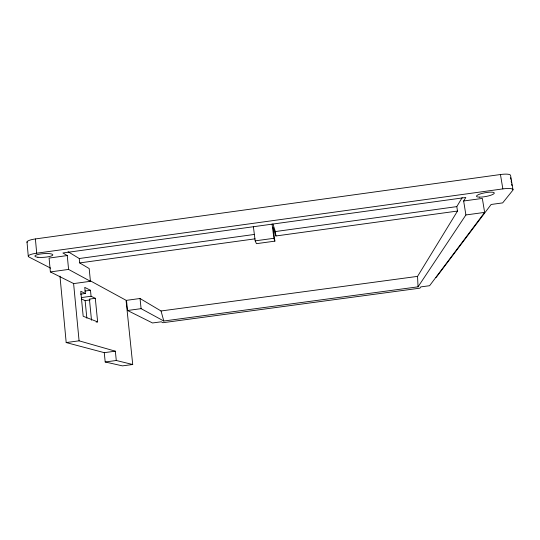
<?xml version="1.0" encoding="UTF-8"?>
<svg xmlns="http://www.w3.org/2000/svg" width="540" height="540" viewBox="0 0 540 540"><rect width="100%" height="100%" fill="white"/><g stroke="black" fill="none" stroke-linecap="round" stroke-linejoin="round"><path stroke-width="0.81" d="M417.555 276.372L161.035 310.979L140.022 298.505L126.482 300.341L127.541 310.493L141.102 308.657L163.802 321.017L418.041 286.828L417.555 276.372L457.508 211.046L456.8 206.618L462.166 197.606M418.041 286.828L465.892 214.96L463.651 200.995L465.811 197.465L62.903 252.976L67.264 255.562L68.58 269.426L90.43 281.3L89.174 268.556L79.67 262.919L79.245 258.518L68.053 251.708M463.651 200.995L482.342 198.423L484.63 212.389L429.604 285.714L420.768 286.902L419.897 288.164L162.925 322.711L161.224 321.8L152.516 322.974L127.541 310.493M27.115 242.467A12.467 2.74 -3.8 0 1 35.404 238.943L500.445 174.528A12.643 2.855 -10.9 0 1 510.597 175.547L513 189.763M50.666 268.157L28.957 257.006A12.494 2.565 -4.1 0 1 36.693 253.193L502.855 188.899A12.677 2.673 -10.6 0 1 512.75 190.337L502.673 202.892L491.117 204.478L436.421 277.108A7.648 1.033 -8.7 0 1 435.51 277.634M67.264 255.562L49.093 258.066L50.369 271.924L73.703 283.588L90.43 281.3M79.245 258.518L254.502 234.428M272.93 223.999L275.353 231.559L456.8 206.618M79.67 262.919L255.062 238.835M253.395 226.732L255.17 240.86L256.446 243.668L274.874 241.144L273.078 227.232L275.92 235.973L457.508 211.046M255.17 240.86L273.901 238.295L274.874 241.144M50.369 271.924L68.58 269.426M465.892 214.96L484.63 212.389M84.915 291.04L90.484 290.284L91.071 296.251L95.303 298.296L97.632 321.881L96.161 322.076M80.46 294.151L85.354 293.49L84.76 287.381L90.484 290.284M81.513 297.554L91.071 296.251M95.303 298.296L89.424 299.093L91.496 320.234M81.371 298.904L85.131 300.605L90.133 299.93M59.967 276.095L66.191 342.562L79.083 340.828L115.344 351.182L116.289 360.497L132.719 364.507L126.05 300.287L90.038 280.651M66.191 342.562L104.267 352.661L115.344 351.182M104.267 352.661L105.199 361.976L116.289 360.497M132.719 364.507L122.459 365.87L105.199 361.976M97.632 321.881L83.18 316.265L80.764 291.269L85.354 293.49M161.035 310.979L163.802 321.017M510.617 177.734L510.887 179.307M511.151 180.887L511.421 182.459M511.684 184.032L511.947 185.612M500.445 174.528L502.855 188.899M275.353 231.559L275.92 235.973M272.079 224.161L273.901 238.295M140.022 298.505L141.102 308.657M85.131 300.605L86.839 318.182M73.595 283.493L79.083 340.828M35.404 238.943L36.693 253.193M27 241.934L28.256 256.061M479.635 197.134A9.059 1.917 -10.4 0 0 494.174 193.448A9.059 1.917 -10.4 0 0 482.409 193.327A9.059 1.917 -10.4 0 0 479.635 197.134M37.901 257.256A8.964 1.836 -4.1 0 0 52.63 255.251A8.964 1.836 -4.1 0 0 41.108 253.908A8.964 1.836 -4.1 0 0 37.901 257.256"/></g></svg>
